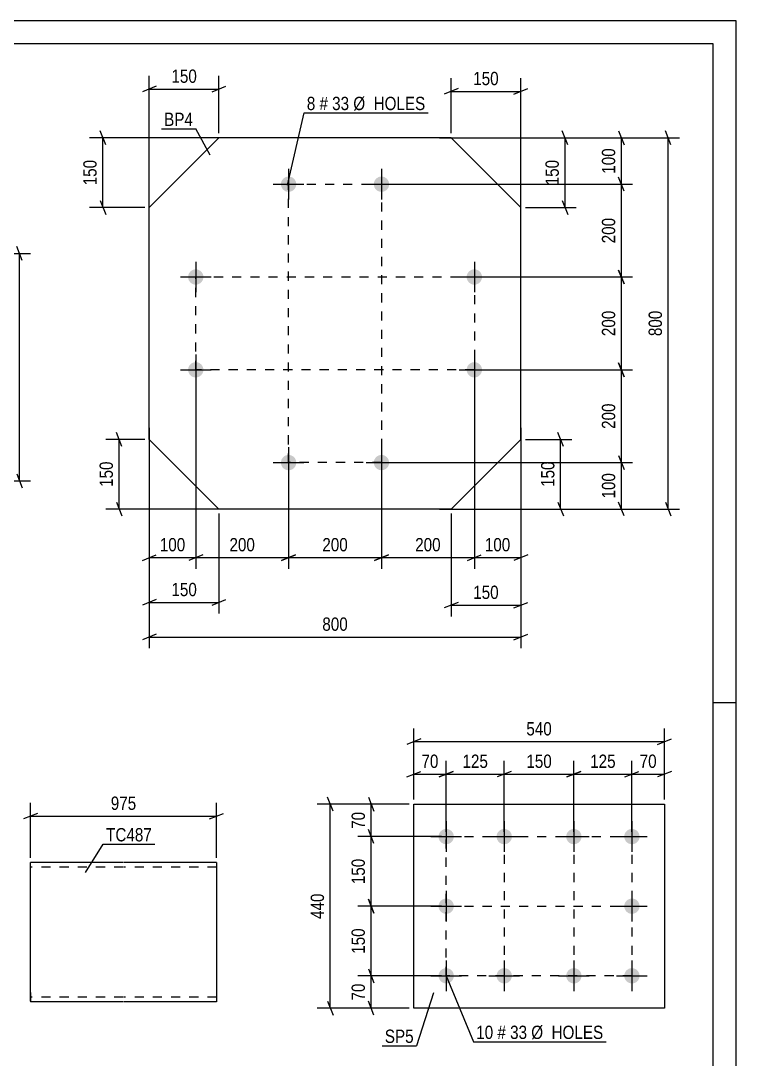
# Model space of a CAD drawing. Header units: millimetres. Extents: x 0 to 841, y 0 to 594.
# Drawn here: x 686.9 to 841, y 370.2 to 594 of the extents above; entities that cross this region are included whole.
import ezdxf

# ---------------------------------------------------------------- set-up
doc = ezdxf.new("R2010")
doc.units = ezdxf.units.MM
doc.linetypes.add('DXK_LINE_DOT2', pattern=[3.9198, 1.9599, -1.9599])
doc.styles.add('Arial Narrow', font='ARIALN.TTF', dxfattribs={"height": 0.2})

# ---------------------------------------------------------------- blocks, each defined once
blk = doc.blocks.new('Unknown-284933836-1132')
at = {"color": 5, "linetype": 'Continuous'}
for p, q in [((841, 594), (0, 594)), ((841, 0), (841, 594)), ((836, 589), (5, 589)), ((836, 5), (836, 589)), ((841, 447), (836, 447))]:
    blk.add_line(p, q, dxfattribs=at)
blk = doc.blocks.new('Part-284933836-17022 - 17021')
at = {"color": 2, "linetype": 'Continuous'}
for p, q in [((708.99, 412.59), (688.99, 412.59)), ((688.99, 384.59), (688.99, 412.59)), ((729.09, 412.59), (709.09, 412.59)), ((729.09, 412.59), (729.09, 412.43)), ((729.09, 412.43), (729.09, 382.59)), ((688.99, 384.59), (688.99, 382.59)), ((708.99, 382.59), (688.99, 382.59)), ((729.09, 382.59), (709.09, 382.59))]:
    blk.add_line(p, q, dxfattribs=at)
at = {"color": 7, "linetype": 'DXK_LINE_DOT2'}
for p, q in [((708.99, 411.59), (688.99, 411.59)), ((729.09, 411.59), (709.09, 411.59)), ((688.99, 382.74), (688.99, 384.59)), ((688.99, 383.59), (688.99, 383.66)), ((708.99, 383.59), (688.99, 383.59)), ((729.09, 383.59), (709.09, 383.59)), ((729.09, 383.59), (729.09, 383.66))]:
    blk.add_line(p, q, dxfattribs=at)
blk = doc.blocks.new('Part-284933836-17040 - 17039')
at = {"color": 2, "linetype": 'Continuous'}
for p, q in [((771.54, 381.18), (771.54, 425.18)), ((771.54, 425.18), (825.54, 425.18)), ((825.54, 425.18), (825.54, 381.18)), ((825.54, 381.18), (771.54, 381.18))]:
    blk.add_line(p, q, dxfattribs=at)
blk = doc.blocks.new('Bolt-284933836-17041 - 17039')
at = {"linetype": 'Continuous'}
for points in [[(778.54, 419.83, -1), (778.54, 416.53, -1)], [(791.04, 419.83, -1), (791.04, 416.53, -1)], [(806.04, 419.83, -1), (806.04, 416.53, -1)], [(818.54, 419.83, -1), (818.54, 416.53, -1)], [(778.54, 404.83, -1), (778.54, 401.53, -1)], [(818.54, 404.83, -1), (818.54, 401.53, -1)], [(778.54, 389.83, -1), (778.54, 386.53, -1)], [(791.04, 389.83, -1), (791.04, 386.53, -1)], [(806.04, 389.83, -1), (806.04, 386.53, -1)], [(818.54, 389.83, -1), (818.54, 386.53, -1)]]:
    blk.add_hatch(color=1, dxfattribs=at).paths.add_polyline_path(points)
at = {"color": 1, "linetype": 'Continuous'}
for p, q in [((778.54, 421.48), (778.54, 414.88)), ((791.04, 421.48), (791.04, 414.88)), ((806.04, 421.48), (806.04, 414.88)), ((818.54, 421.48), (818.54, 414.88)), ((775.24, 418.18), (781.84, 418.18)), ((787.74, 418.18), (794.34, 418.18)), ((802.74, 418.18), (809.34, 418.18)), ((815.24, 418.18), (821.84, 418.18)), ((778.54, 406.48), (778.54, 399.88)), ((818.54, 406.48), (818.54, 399.88)), ((775.24, 403.18), (781.84, 403.18)), ((815.24, 403.18), (821.84, 403.18)), ((778.54, 391.48), (778.54, 384.88)), ((791.04, 391.48), (791.04, 384.88)), ((806.04, 391.48), (806.04, 384.88)), ((818.54, 391.48), (818.54, 384.88)), ((775.24, 388.18), (781.84, 388.18)), ((787.74, 388.18), (794.34, 388.18)), ((802.74, 388.18), (809.34, 388.18)), ((815.24, 388.18), (821.84, 388.18))]:
    blk.add_line(p, q, dxfattribs=at)
blk = doc.blocks.new('Part-284933836-5262 - 5256')
at = {"color": 2, "linetype": 'Continuous'}
for p, q in [((729.6, 568.78), (714.6, 553.78)), ((779.6, 568.78), (729.6, 568.78)), ((794.6, 553.78), (779.6, 568.78)), ((714.6, 503.78), (714.6, 553.78)), ((794.6, 503.78), (794.6, 553.78)), ((729.6, 488.78), (714.6, 503.78)), ((794.6, 503.78), (779.6, 488.78)), ((779.6, 488.78), (729.6, 488.78))]:
    blk.add_line(p, q, dxfattribs=at)
blk = doc.blocks.new('Bolt-284933836-5295 - 5256')
at = {"linetype": 'Continuous'}
for points in [[(744.6, 560.43, -1), (744.6, 557.13, -1)], [(764.6, 560.43, -1), (764.6, 557.13, -1)], [(724.6, 540.43, -1), (724.6, 537.13, -1)], [(784.6, 540.43, -1), (784.6, 537.13, -1)], [(724.6, 520.43, -1), (724.6, 517.13, -1)], [(784.6, 520.43, -1), (784.6, 517.13, -1)], [(744.6, 500.43, -1), (744.6, 497.13, -1)], [(764.6, 500.43, -1), (764.6, 497.13, -1)]]:
    blk.add_hatch(color=1, dxfattribs=at).paths.add_polyline_path(points)
at = {"color": 1, "linetype": 'Continuous'}
for p, q in [((744.6, 562.08), (744.6, 555.48)), ((764.6, 562.08), (764.6, 555.48)), ((741.3, 558.78), (747.9, 558.78)), ((761.3, 558.78), (767.9, 558.78)), ((724.6, 542.08), (724.6, 535.48)), ((784.6, 542.08), (784.6, 535.48)), ((721.3, 538.78), (727.9, 538.78)), ((781.3, 538.78), (787.9, 538.78)), ((724.6, 522.08), (724.6, 515.48)), ((784.6, 522.08), (784.6, 515.48)), ((721.3, 518.78), (727.9, 518.78)), ((781.3, 518.78), (787.9, 518.78)), ((744.6, 502.08), (744.6, 495.48)), ((764.6, 502.08), (764.6, 495.48)), ((741.3, 498.78), (747.9, 498.78)), ((761.3, 498.78), (767.9, 498.78))]:
    blk.add_line(p, q, dxfattribs=at)
blk = doc.blocks.new('Rectangle-284933836-18766 - 17039')
at = {"color": 1, "linetype": 'DXK_LINE_DOT2'}
blk.add_lwpolyline([(778.54, 418.18), (818.54, 418.18), (818.54, 388.18), (778.54, 388.18), (778.54, 418.18)], close=True, dxfattribs=at)
blk = doc.blocks.new('Rectangle-284933836-5527 - 5256')
at = {"color": 1, "linetype": 'DXK_LINE_DOT2'}
blk.add_lwpolyline([(744.6, 558.78), (764.6, 558.78), (764.6, 498.78), (744.6, 498.78), (744.6, 558.78)], close=True, dxfattribs=at)
blk = doc.blocks.new('Line-284933836-18776 - 17039')
at = {"color": 1, "linetype": 'DXK_LINE_DOT2'}
blk.add_line((778.54, 403.18), (818.54, 403.18), dxfattribs=at)
blk = doc.blocks.new('Rectangle-284933836-5517 - 5256')
at = {"color": 1, "linetype": 'DXK_LINE_DOT2'}
blk.add_lwpolyline([(724.6, 538.78), (784.6, 538.78), (784.6, 518.78), (724.6, 518.78), (724.6, 538.78)], close=True, dxfattribs=at)
blk = doc.blocks.new('Line-284933836-18783 - 17039')
at = {"color": 1, "linetype": 'DXK_LINE_DOT2'}
blk.add_line((791.04, 418.18), (791.04, 388.18), dxfattribs=at)
blk = doc.blocks.new('Line-284933836-18790 - 17039')
at = {"color": 1, "linetype": 'DXK_LINE_DOT2'}
blk.add_line((806.04, 418.18), (806.04, 388.18), dxfattribs=at)
blk = doc.blocks.new('StraightDimension-284933836-17329 - 17021')
at = {"color": 7, "linetype": 'Continuous'}
for p, q in [((688.99, 413.59), (688.99, 425.44)), ((729.09, 413.59), (729.09, 425.44)), ((690.49, 423.19), (687.49, 421.99)), ((727.59, 421.99), (730.59, 423.19)), ((688.99, 422.59), (729.09, 422.59))]:
    blk.add_line(p, q, dxfattribs=at)
at = {"color": 0}
blk.add_wipeout([(712.38, 423.34), (712.38, 427.54), (705.7, 427.54), (705.7, 423.34)], dxfattribs=at)
at = {"color": 3, "style": 'Arial Narrow'}
blk.add_text('975', height=2.863, dxfattribs=at).set_placement((706.3, 423.94))
blk = doc.blocks.new('StraightDimension-284933836-17365 - 17039')
at = {"color": 7, "linetype": 'Continuous'}
for p, q in [((761.77, 426.68), (762.97, 423.68)), ((770.54, 425.18), (759.52, 425.18)), ((762.37, 418.18), (762.37, 425.18)), ((762.97, 416.68), (761.77, 419.68)), ((777.54, 418.18), (759.52, 418.18))]:
    blk.add_line(p, q, dxfattribs=at)
at = {"color": 0}
blk.add_wipeout([(761.62, 424.1), (757.42, 424.1), (757.42, 419.25), (761.62, 419.25)], dxfattribs=at)
at = {"color": 3, "style": 'Arial Narrow'}
blk.add_text('70', height=2.863, rotation=90.0002, dxfattribs=at).set_placement((761.02, 419.85))
blk = doc.blocks.new('StraightDimension-284933836-17368 - 17039')
at = {"color": 7, "linetype": 'Continuous'}
for p, q in [((761.77, 389.68), (762.97, 386.68)), ((777.54, 388.18), (759.52, 388.18)), ((762.37, 381.18), (762.37, 388.18)), ((770.54, 381.18), (759.52, 381.18)), ((762.97, 379.68), (761.77, 382.68))]:
    blk.add_line(p, q, dxfattribs=at)
at = {"color": 0}
blk.add_wipeout([(761.62, 387.1), (757.42, 387.1), (757.42, 382.25), (761.62, 382.25)], dxfattribs=at)
at = {"color": 3, "style": 'Arial Narrow'}
blk.add_text('70', height=2.863, rotation=90.0002, dxfattribs=at).set_placement((761.02, 382.85))
blk = doc.blocks.new('StraightDimension-284933836-17381 - 17039')
at = {"color": 7, "linetype": 'Continuous'}
for p, q in [((754.17, 423.68), (752.97, 426.68)), ((770.54, 425.18), (750.72, 425.18)), ((753.57, 381.18), (753.57, 425.18)), ((770.54, 381.18), (750.72, 381.18)), ((752.97, 382.68), (754.17, 379.68))]:
    blk.add_line(p, q, dxfattribs=at)
at = {"color": 0}
blk.add_wipeout([(752.82, 406.52), (748.62, 406.52), (748.62, 399.83), (752.82, 399.83)], dxfattribs=at)
at = {"color": 3, "style": 'Arial Narrow'}
blk.add_text('440', height=2.863, rotation=90.0002, dxfattribs=at).set_placement((752.22, 400.43))
blk = doc.blocks.new('StraightDimension-284933836-17385 - 17039')
at = {"color": 7, "linetype": 'Continuous'}
for p, q in [((818.54, 419.18), (818.54, 434.49)), ((825.54, 426.18), (825.54, 434.49)), ((817.04, 431.04), (820.04, 432.24)), ((827.04, 432.24), (824.04, 431.04)), ((818.54, 431.64), (825.54, 431.64))]:
    blk.add_line(p, q, dxfattribs=at)
at = {"color": 0}
blk.add_wipeout([(824.47, 432.39), (824.47, 436.59), (819.61, 436.59), (819.61, 432.39)], dxfattribs=at)
at = {"color": 3, "style": 'Arial Narrow'}
blk.add_text('70', height=2.863, dxfattribs=at).set_placement((820.21, 432.99))
blk = doc.blocks.new('StraightDimension-284933836-17389 - 17039')
at = {"color": 7, "linetype": 'Continuous'}
for p, q in [((771.54, 426.18), (771.54, 434.49)), ((778.54, 419.18), (778.54, 434.49)), ((770.04, 431.04), (773.04, 432.24)), ((780.04, 432.24), (777.04, 431.04)), ((771.54, 431.64), (778.54, 431.64))]:
    blk.add_line(p, q, dxfattribs=at)
at = {"color": 0}
blk.add_wipeout([(777.47, 432.39), (777.47, 436.59), (772.61, 436.59), (772.61, 432.39)], dxfattribs=at)
at = {"color": 3, "style": 'Arial Narrow'}
blk.add_text('70', height=2.863, dxfattribs=at).set_placement((773.21, 432.99))
blk = doc.blocks.new('StraightDimension-284933836-17405 - 17039')
at = {"color": 7, "linetype": 'Continuous'}
for p, q in [((771.54, 426.18), (771.54, 441.49)), ((825.54, 426.18), (825.54, 441.49)), ((773.04, 439.24), (770.04, 438.04)), ((824.04, 438.04), (827.04, 439.24)), ((771.54, 438.64), (825.54, 438.64))]:
    blk.add_line(p, q, dxfattribs=at)
at = {"color": 0}
blk.add_wipeout([(801.88, 439.39), (801.88, 443.59), (795.2, 443.59), (795.2, 439.39)], dxfattribs=at)
at = {"color": 3, "style": 'Arial Narrow'}
blk.add_text('540', height=2.863, dxfattribs=at).set_placement((795.8, 439.99))
blk = doc.blocks.new('StraightDimension-284933836-24345 - 17039')
at = {"color": 7, "linetype": 'Continuous'}
for p, q in [((777.54, 403.18), (759.52, 403.18)), ((762.97, 401.68), (761.77, 404.68)), ((762.37, 388.18), (762.37, 403.18)), ((761.77, 389.68), (762.97, 386.68)), ((777.54, 388.18), (759.52, 388.18))]:
    blk.add_line(p, q, dxfattribs=at)
at = {"color": 0}
blk.add_wipeout([(761.62, 399.02), (757.42, 399.02), (757.42, 392.33), (761.62, 392.33)], dxfattribs=at)
at = {"color": 3, "style": 'Arial Narrow'}
blk.add_text('150', height=2.863, rotation=90.0002, dxfattribs=at).set_placement((761.02, 392.93))
blk = doc.blocks.new('StraightDimension-284933836-24347 - 17039')
at = {"color": 7, "linetype": 'Continuous'}
for p, q in [((762.97, 416.68), (761.77, 419.68)), ((777.54, 418.18), (759.52, 418.18)), ((762.37, 403.18), (762.37, 418.18)), ((777.54, 403.18), (759.52, 403.18)), ((761.77, 404.68), (762.97, 401.68))]:
    blk.add_line(p, q, dxfattribs=at)
at = {"color": 0}
blk.add_wipeout([(761.62, 414.02), (757.42, 414.02), (757.42, 407.33), (761.62, 407.33)], dxfattribs=at)
at = {"color": 3, "style": 'Arial Narrow'}
blk.add_text('150', height=2.863, rotation=90.0002, dxfattribs=at).set_placement((761.02, 407.93))
blk = doc.blocks.new('StraightDimension-284933836-24367 - 17039')
at = {"color": 7, "linetype": 'Continuous'}
for p, q in [((778.54, 419.18), (778.54, 434.49)), ((791.04, 419.18), (791.04, 434.49)), ((777.04, 431.04), (780.04, 432.24)), ((792.54, 432.24), (789.54, 431.04)), ((778.54, 431.64), (791.04, 431.64))]:
    blk.add_line(p, q, dxfattribs=at)
at = {"color": 0}
blk.add_wipeout([(788.13, 432.39), (788.13, 436.59), (781.45, 436.59), (781.45, 432.39)], dxfattribs=at)
at = {"color": 3, "style": 'Arial Narrow'}
blk.add_text('125', height=2.863, dxfattribs=at).set_placement((782.05, 432.99))
blk = doc.blocks.new('StraightDimension-284933836-24369 - 17039')
at = {"color": 7, "linetype": 'Continuous'}
for p, q in [((791.04, 419.18), (791.04, 434.49)), ((806.04, 419.18), (806.04, 434.49)), ((792.54, 432.24), (789.54, 431.04)), ((804.54, 431.04), (807.54, 432.24)), ((791.04, 431.64), (806.04, 431.64))]:
    blk.add_line(p, q, dxfattribs=at)
at = {"color": 0}
blk.add_wipeout([(801.88, 432.39), (801.88, 436.59), (795.2, 436.59), (795.2, 432.39)], dxfattribs=at)
at = {"color": 3, "style": 'Arial Narrow'}
blk.add_text('150', height=2.863, dxfattribs=at).set_placement((795.8, 432.99))
blk = doc.blocks.new('StraightDimension-284933836-24371 - 17039')
at = {"color": 7, "linetype": 'Continuous'}
for p, q in [((806.04, 419.18), (806.04, 434.49)), ((818.54, 419.18), (818.54, 434.49)), ((807.54, 432.24), (804.54, 431.04)), ((817.04, 431.04), (820.04, 432.24)), ((806.04, 431.64), (818.54, 431.64))]:
    blk.add_line(p, q, dxfattribs=at)
at = {"color": 0}
blk.add_wipeout([(815.63, 432.39), (815.63, 436.59), (808.95, 436.59), (808.95, 432.39)], dxfattribs=at)
at = {"color": 3, "style": 'Arial Narrow'}
blk.add_text('125', height=2.863, dxfattribs=at).set_placement((809.55, 432.99))
blk = doc.blocks.new('StraightDimension-284933836-23040 - 5256')
at = {"color": 7, "linetype": 'Continuous'}
for p, q in [((794.6, 506.28), (794.6, 465.65)), ((779.6, 487.78), (779.6, 465.65)), ((781.1, 468.65), (778.1, 467.45)), ((779.6, 468.05), (794.6, 468.05)), ((793.1, 467.45), (796.1, 468.65))]:
    blk.add_line(p, q, dxfattribs=at)
at = {"color": 0}
blk.add_wipeout([(790.45, 468.8), (790.45, 473), (783.76, 473), (783.76, 468.8)], dxfattribs=at)
at = {"color": 3, "style": 'Arial Narrow'}
blk.add_text('150', height=2.863, dxfattribs=at).set_placement((784.36, 469.4))
blk = doc.blocks.new('StraightDimension-284933836-5458 - 5256')
at = {"color": 7, "linetype": 'Continuous'}
for p, q in [((724.6, 517.78), (724.6, 475.91)), ((714.6, 506.28), (714.6, 475.91)), ((713.1, 477.71), (716.1, 478.91)), ((714.6, 478.31), (724.6, 478.31)), ((726.1, 478.91), (723.1, 477.71))]:
    blk.add_line(p, q, dxfattribs=at)
at = {"color": 0}
blk.add_wipeout([(722.95, 479.06), (722.95, 483.26), (716.26, 483.26), (716.26, 479.06)], dxfattribs=at)
at = {"color": 3, "style": 'Arial Narrow'}
blk.add_text('100', height=2.863, dxfattribs=at).set_placement((716.86, 479.66))
blk = doc.blocks.new('StraightDimension-284933836-5442 - 5256')
at = {"color": 7, "linetype": 'Continuous'}
for p, q in [((784.6, 517.78), (784.6, 475.91)), ((794.6, 506.28), (794.6, 475.91)), ((783.1, 477.71), (786.1, 478.91)), ((784.6, 478.31), (794.6, 478.31)), ((796.1, 478.91), (793.1, 477.71))]:
    blk.add_line(p, q, dxfattribs=at)
at = {"color": 0}
blk.add_wipeout([(792.95, 479.06), (792.95, 483.26), (786.26, 483.26), (786.26, 479.06)], dxfattribs=at)
at = {"color": 3, "style": 'Arial Narrow'}
blk.add_text('100', height=2.863, dxfattribs=at).set_placement((786.86, 479.66))
blk = doc.blocks.new('StraightDimension-284933836-5469 - 5256')
at = {"color": 7, "linetype": 'Continuous'}
for p, q in [((714.6, 506.28), (714.6, 458.79)), ((794.6, 506.28), (794.6, 458.79)), ((716.1, 461.79), (713.1, 460.59)), ((714.6, 461.19), (794.6, 461.19)), ((793.1, 460.59), (796.1, 461.79))]:
    blk.add_line(p, q, dxfattribs=at)
at = {"color": 0}
blk.add_wipeout([(757.95, 461.94), (757.95, 466.14), (751.26, 466.14), (751.26, 461.94)], dxfattribs=at)
at = {"color": 3, "style": 'Arial Narrow'}
blk.add_text('800', height=2.863, dxfattribs=at).set_placement((751.86, 462.54))
blk = doc.blocks.new('StraightDimension-284933836-5480 - 5256')
at = {"color": 7, "linetype": 'Continuous'}
for p, q in [((777.1, 568.78), (818.68, 568.78)), ((815.68, 570.28), (816.88, 567.28)), ((816.28, 558.78), (816.28, 568.78)), ((816.88, 557.28), (815.68, 560.28)), ((765.6, 558.78), (818.68, 558.78))]:
    blk.add_line(p, q, dxfattribs=at)
at = {"color": 0}
blk.add_wipeout([(815.53, 567.12), (811.33, 567.12), (811.33, 560.44), (815.53, 560.44)], dxfattribs=at)
at = {"color": 3, "style": 'Arial Narrow'}
blk.add_text('100', height=2.863, rotation=90.0002, dxfattribs=at).set_placement((814.93, 561.04))
blk = doc.blocks.new('StraightDimension-284933836-23229 - 5256')
at = {"color": 7, "linetype": 'Continuous'}
for p, q in [((779.6, 569.78), (779.6, 581.63)), ((794.6, 551.28), (794.6, 581.63)), ((781.1, 579.38), (778.1, 578.18)), ((779.6, 578.78), (794.6, 578.78)), ((793.1, 578.18), (796.1, 579.38))]:
    blk.add_line(p, q, dxfattribs=at)
at = {"color": 0}
blk.add_wipeout([(790.45, 579.53), (790.45, 583.73), (783.76, 583.73), (783.76, 579.53)], dxfattribs=at)
at = {"color": 3, "style": 'Arial Narrow'}
blk.add_text('150', height=2.863, dxfattribs=at).set_placement((784.36, 580.13))
blk = doc.blocks.new('StraightDimension-284933836-5496 - 5256')
at = {"color": 7, "linetype": 'Continuous'}
for p, q in [((815.68, 500.28), (816.88, 497.28)), ((765.6, 498.78), (818.68, 498.78)), ((816.28, 488.78), (816.28, 498.78)), ((816.88, 487.28), (815.68, 490.28)), ((777.1, 488.78), (818.68, 488.78))]:
    blk.add_line(p, q, dxfattribs=at)
at = {"color": 0}
blk.add_wipeout([(815.53, 497.12), (811.33, 497.12), (811.33, 490.44), (815.53, 490.44)], dxfattribs=at)
at = {"color": 3, "style": 'Arial Narrow'}
blk.add_text('100', height=2.863, rotation=90.0002, dxfattribs=at).set_placement((814.93, 491.04))
blk = doc.blocks.new('StraightDimension-284933836-5507 - 5256')
at = {"color": 7, "linetype": 'Continuous'}
for p, q in [((777.1, 568.78), (828.75, 568.78)), ((826.95, 567.28), (825.75, 570.28)), ((826.35, 488.78), (826.35, 568.78)), ((825.75, 490.28), (826.95, 487.28)), ((777.1, 488.78), (828.75, 488.78))]:
    blk.add_line(p, q, dxfattribs=at)
at = {"color": 0}
blk.add_wipeout([(825.6, 532.12), (821.4, 532.12), (821.4, 525.44), (825.6, 525.44)], dxfattribs=at)
at = {"color": 3, "style": 'Arial Narrow'}
blk.add_text('800', height=2.863, rotation=90.0002, dxfattribs=at).set_placement((825, 526.04))
blk = doc.blocks.new('StraightDimension-284933836-22954 - 5256')
at = {"color": 7, "linetype": 'Continuous'}
for p, q in [((777.1, 568.78), (806.54, 568.78)), ((804.74, 567.28), (803.54, 570.28)), ((804.14, 553.78), (804.14, 568.78)), ((803.54, 555.28), (804.74, 552.28)), ((795.6, 553.78), (806.54, 553.78))]:
    blk.add_line(p, q, dxfattribs=at)
at = {"color": 0}
blk.add_wipeout([(803.39, 564.62), (799.19, 564.62), (799.19, 557.94), (803.39, 557.94)], dxfattribs=at)
at = {"color": 3, "style": 'Arial Narrow'}
blk.add_text('150', height=2.863, rotation=90.0002, dxfattribs=at).set_placement((802.79, 558.54))
blk = doc.blocks.new('StraightDimension-284933836-22985 - 5256')
at = {"color": 7, "linetype": 'Continuous'}
for p, q in [((795.6, 503.78), (805.59, 503.78)), ((803.79, 502.28), (802.59, 505.28)), ((803.19, 488.78), (803.19, 503.78)), ((802.59, 490.28), (803.79, 487.28)), ((777.1, 488.78), (805.59, 488.78))]:
    blk.add_line(p, q, dxfattribs=at)
at = {"color": 0}
blk.add_wipeout([(802.44, 499.62), (798.24, 499.62), (798.24, 492.94), (802.44, 492.94)], dxfattribs=at)
at = {"color": 3, "style": 'Arial Narrow'}
blk.add_text('150', height=2.863, rotation=90.0002, dxfattribs=at).set_placement((801.84, 493.54))
blk = doc.blocks.new('StraightDimension-284933836-23071 - 5256')
at = {"color": 7, "linetype": 'Continuous'}
for p, q in [((714.6, 506.28), (714.6, 466.25)), ((729.6, 487.78), (729.6, 466.25)), ((716.1, 469.25), (713.1, 468.05)), ((714.6, 468.65), (729.6, 468.65)), ((728.1, 468.05), (731.1, 469.25))]:
    blk.add_line(p, q, dxfattribs=at)
at = {"color": 0}
blk.add_wipeout([(725.45, 469.4), (725.45, 473.6), (718.76, 473.6), (718.76, 469.4)], dxfattribs=at)
at = {"color": 3, "style": 'Arial Narrow'}
blk.add_text('150', height=2.863, dxfattribs=at).set_placement((719.36, 470))
blk = doc.blocks.new('StraightDimension-284933836-23166 - 5256')
at = {"color": 7, "linetype": 'Continuous'}
for p, q in [((714.6, 551.28), (714.6, 582.13)), ((729.6, 569.78), (729.6, 582.13)), ((716.1, 579.88), (713.1, 578.68)), ((728.1, 578.68), (731.1, 579.88)), ((714.6, 579.28), (729.6, 579.28))]:
    blk.add_line(p, q, dxfattribs=at)
at = {"color": 0}
blk.add_wipeout([(725.45, 580.03), (725.45, 584.23), (718.76, 584.23), (718.76, 580.03)], dxfattribs=at)
at = {"color": 3, "style": 'Arial Narrow'}
blk.add_text('150', height=2.863, dxfattribs=at).set_placement((719.36, 580.63))
blk = doc.blocks.new('StraightDimension-284933836-23102 - 5256')
at = {"color": 7, "linetype": 'Continuous'}
for p, q in [((713.6, 503.78), (705.25, 503.78)), ((708.7, 502.28), (707.5, 505.28)), ((708.1, 488.78), (708.1, 503.78)), ((707.5, 490.28), (708.7, 487.28)), ((732.1, 488.78), (705.25, 488.78))]:
    blk.add_line(p, q, dxfattribs=at)
at = {"color": 0}
blk.add_wipeout([(707.35, 499.62), (703.15, 499.62), (703.15, 492.94), (707.35, 492.94)], dxfattribs=at)
at = {"color": 3, "style": 'Arial Narrow'}
blk.add_text('150', height=2.863, rotation=90.0002, dxfattribs=at).set_placement((706.75, 493.54))
blk = doc.blocks.new('StraightDimension-284933836-24257 - 5256')
at = {"color": 7, "linetype": 'Continuous'}
for p, q in [((784.6, 517.78), (784.6, 475.91)), ((764.6, 497.78), (764.6, 475.91)), ((766.1, 478.91), (763.1, 477.71)), ((764.6, 478.31), (784.6, 478.31)), ((783.1, 477.71), (786.1, 478.91))]:
    blk.add_line(p, q, dxfattribs=at)
at = {"color": 0}
blk.add_wipeout([(777.95, 479.06), (777.95, 483.26), (771.26, 483.26), (771.26, 479.06)], dxfattribs=at)
at = {"color": 3, "style": 'Arial Narrow'}
blk.add_text('200', height=2.863, dxfattribs=at).set_placement((771.86, 479.66))
blk = doc.blocks.new('StraightDimension-284933836-23133 - 5256')
at = {"color": 7, "linetype": 'Continuous'}
for p, q in [((732.1, 568.78), (701.75, 568.78)), ((705.2, 567.28), (704, 570.28)), ((704.6, 553.78), (704.6, 568.78)), ((704, 555.28), (705.2, 552.28)), ((713.6, 553.78), (701.75, 553.78))]:
    blk.add_line(p, q, dxfattribs=at)
at = {"color": 0}
blk.add_wipeout([(703.85, 564.62), (699.65, 564.62), (699.65, 557.94), (703.85, 557.94)], dxfattribs=at)
at = {"color": 3, "style": 'Arial Narrow'}
blk.add_text('150', height=2.863, rotation=90.0002, dxfattribs=at).set_placement((703.25, 558.54))
blk = doc.blocks.new('StraightDimension-284933836-24253 - 5256')
at = {"color": 7, "linetype": 'Continuous'}
for p, q in [((724.6, 517.78), (724.6, 475.91)), ((744.6, 497.78), (744.6, 475.91)), ((726.1, 478.91), (723.1, 477.71)), ((724.6, 478.31), (744.6, 478.31)), ((743.1, 477.71), (746.1, 478.91))]:
    blk.add_line(p, q, dxfattribs=at)
at = {"color": 0}
blk.add_wipeout([(737.95, 479.06), (737.95, 483.26), (731.26, 483.26), (731.26, 479.06)], dxfattribs=at)
at = {"color": 3, "style": 'Arial Narrow'}
blk.add_text('200', height=2.863, dxfattribs=at).set_placement((731.86, 479.66))
blk = doc.blocks.new('StraightDimension-284933836-24255 - 5256')
at = {"color": 7, "linetype": 'Continuous'}
for p, q in [((744.6, 497.78), (744.6, 475.91)), ((764.6, 497.78), (764.6, 475.91)), ((746.1, 478.91), (743.1, 477.71)), ((744.6, 478.31), (764.6, 478.31)), ((763.1, 477.71), (766.1, 478.91))]:
    blk.add_line(p, q, dxfattribs=at)
at = {"color": 0}
blk.add_wipeout([(757.95, 479.06), (757.95, 483.26), (751.26, 483.26), (751.26, 479.06)], dxfattribs=at)
at = {"color": 3, "style": 'Arial Narrow'}
blk.add_text('200', height=2.863, dxfattribs=at).set_placement((751.86, 479.66))
blk = doc.blocks.new('StraightDimension-284933836-24259 - 5256')
at = {"color": 7, "linetype": 'Continuous'}
for p, q in [((816.88, 517.28), (815.68, 520.28)), ((785.6, 518.78), (818.68, 518.78)), ((816.28, 498.78), (816.28, 518.78)), ((815.68, 500.28), (816.88, 497.28)), ((765.6, 498.78), (818.68, 498.78))]:
    blk.add_line(p, q, dxfattribs=at)
at = {"color": 0}
blk.add_wipeout([(815.53, 512.12), (811.33, 512.12), (811.33, 505.44), (815.53, 505.44)], dxfattribs=at)
at = {"color": 3, "style": 'Arial Narrow'}
blk.add_text('200', height=2.863, rotation=90.0002, dxfattribs=at).set_placement((814.93, 506.04))
blk = doc.blocks.new('StraightDimension-284933836-24261 - 5256')
at = {"color": 7, "linetype": 'Continuous'}
for p, q in [((816.88, 537.28), (815.68, 540.28)), ((785.6, 538.78), (818.68, 538.78)), ((816.28, 518.78), (816.28, 538.78)), ((815.68, 520.28), (816.88, 517.28)), ((785.6, 518.78), (818.68, 518.78))]:
    blk.add_line(p, q, dxfattribs=at)
at = {"color": 0}
blk.add_wipeout([(815.53, 532.12), (811.33, 532.12), (811.33, 525.44), (815.53, 525.44)], dxfattribs=at)
at = {"color": 3, "style": 'Arial Narrow'}
blk.add_text('200', height=2.863, rotation=90.0002, dxfattribs=at).set_placement((814.93, 526.04))
blk = doc.blocks.new('StraightDimension-284933836-24263 - 5256')
at = {"color": 7, "linetype": 'Continuous'}
for p, q in [((816.88, 557.28), (815.68, 560.28)), ((765.6, 558.78), (818.68, 558.78)), ((816.28, 538.78), (816.28, 558.78)), ((815.68, 540.28), (816.88, 537.28)), ((785.6, 538.78), (818.68, 538.78))]:
    blk.add_line(p, q, dxfattribs=at)
at = {"color": 0}
blk.add_wipeout([(815.53, 552.12), (811.33, 552.12), (811.33, 545.44), (815.53, 545.44)], dxfattribs=at)
at = {"color": 3, "style": 'Arial Narrow'}
blk.add_text('200', height=2.863, rotation=90.0002, dxfattribs=at).set_placement((814.93, 546.04))
blk = doc.blocks.new('StraightDimension-284933836-17425 - 17086')
at = {"color": 7, "linetype": 'Continuous'}
for p, q in [((677.64, 543.86), (689.04, 543.86)), ((687.24, 542.36), (686.04, 545.36)), ((686.64, 494.86), (686.64, 543.86)), ((677.64, 494.86), (689.04, 494.86)), ((686.04, 496.36), (687.24, 493.36))]:
    blk.add_line(p, q, dxfattribs=at)
at = {"color": 0}
blk.add_wipeout([(685.89, 522.7), (681.69, 522.7), (681.69, 516.02), (685.89, 516.02)], dxfattribs=at)
at = {"color": 3, "style": 'Arial Narrow'}
blk.add_text('490', height=2.863, rotation=90.0002, dxfattribs=at).set_placement((685.29, 516.62))
blk = doc.blocks.new('Mark-284933836-17663 - 17021')
at = {"color": 0}
blk.add_wipeout([(715.16, 417.15), (715.16, 420.15), (705.29, 420.15), (705.29, 417.15)], dxfattribs=at)
blk.add_wipeout([(715.16, 417.15), (715.16, 420.15), (705.29, 420.15), (705.29, 417.15)], dxfattribs=at)
at = {"color": 30, "linetype": 'Continuous'}
for p, q in [((700.83, 410.46), (704.69, 416.55)), ((704.69, 416.55), (715.76, 416.55))]:
    blk.add_line(p, q, dxfattribs=at)
at = {"color": 3, "style": 'Arial Narrow'}
blk.add_text('TC487', height=2.863, dxfattribs=at).set_placement((705.29, 417.15))
blk = doc.blocks.new('Mark-284933836-17673 - 17039')
at = {"color": 0}
blk.add_wipeout([(788.67, 374.57), (788.67, 377.57), (785.01, 377.57), (785.01, 374.57)], dxfattribs=at)
blk.add_wipeout([(788.67, 374.57), (788.67, 377.57), (785.01, 377.57), (785.01, 374.57)], dxfattribs=at)
at = {"color": 7, "linetype": 'Continuous'}
blk.add_line((778.54, 388.18), (784.41, 373.97), dxfattribs=at)
at = {"color": 0}
blk.add_wipeout([(791.4, 374.57), (791.4, 377.57), (789.57, 377.57), (789.57, 374.57)], dxfattribs=at)
blk.add_wipeout([(791.4, 374.57), (791.4, 377.57), (789.57, 377.57), (789.57, 374.57)], dxfattribs=at)
at = {"color": 3, "style": 'Arial Narrow'}
blk.add_text('10', height=2.863, dxfattribs=at).set_placement((785.01, 374.57))
at = {"color": 0}
blk.add_wipeout([(795.95, 374.57), (795.95, 377.57), (792.3, 377.57), (792.3, 374.57)], dxfattribs=at)
blk.add_wipeout([(795.95, 374.57), (795.95, 377.57), (792.3, 377.57), (792.3, 374.57)], dxfattribs=at)
at = {"color": 3, "style": 'Arial Narrow'}
blk.add_text('#', height=2.86, dxfattribs=at).set_placement((789.57, 374.57))
at = {"color": 0}
blk.add_wipeout([(812.38, 374.57), (812.38, 377.57), (796.85, 377.57), (796.85, 374.57)], dxfattribs=at)
blk.add_wipeout([(812.38, 374.57), (812.38, 377.57), (796.85, 377.57), (796.85, 374.57)], dxfattribs=at)
at = {"color": 7, "linetype": 'Continuous'}
blk.add_line((784.41, 373.97), (812.98, 373.97), dxfattribs=at)
at = {"color": 3, "style": 'Arial Narrow'}
for s, p in [('33', (792.3, 374.57)), ('Ø  HOLES', (796.85, 374.57))]:
    blk.add_text(s, height=2.863, dxfattribs=at).set_placement(p)
blk = doc.blocks.new('Mark-284933836-17670 - 17039')
at = {"color": 0}
blk.add_wipeout([(771.54, 373.72), (771.54, 376.72), (765.32, 376.72), (765.32, 373.72)], dxfattribs=at)
blk.add_wipeout([(771.54, 373.72), (771.54, 376.72), (765.32, 376.72), (765.32, 373.72)], dxfattribs=at)
at = {"color": 30, "linetype": 'Continuous'}
for p in [(775.78, 384.52), (764.72, 373.12)]:
    blk.add_line(p, (772.14, 373.12), dxfattribs=at)
at = {"color": 3, "style": 'Arial Narrow'}
blk.add_text('SP5', height=2.863, dxfattribs=at).set_placement((765.32, 373.72))
blk = doc.blocks.new('Mark-284933836-5258 - 5256')
at = {"color": 0}
blk.add_wipeout([(724, 571.33), (724, 574.33), (717.79, 574.33), (717.79, 571.33)], dxfattribs=at)
blk.add_wipeout([(724, 571.33), (724, 574.33), (717.79, 574.33), (717.79, 571.33)], dxfattribs=at)
at = {"color": 30, "linetype": 'Continuous'}
for p in [(717.19, 570.73), (727.7, 565.01)]:
    blk.add_line(p, (724.6, 570.73), dxfattribs=at)
at = {"color": 3, "style": 'Arial Narrow'}
blk.add_text('BP4', height=2.863, dxfattribs=at).set_placement((717.79, 571.33))
blk = doc.blocks.new('Mark-284933836-5291 - 5256')
at = {"color": 0}
blk.add_wipeout([(750.35, 574.75), (750.35, 577.75), (748.52, 577.75), (748.52, 574.75)], dxfattribs=at)
blk.add_wipeout([(750.35, 574.75), (750.35, 577.75), (748.52, 577.75), (748.52, 574.75)], dxfattribs=at)
at = {"color": 7, "linetype": 'Continuous'}
blk.add_line((744.37, 558.55), (747.92, 574.15), dxfattribs=at)
at = {"color": 0}
blk.add_wipeout([(753.07, 574.75), (753.07, 577.75), (751.25, 577.75), (751.25, 574.75)], dxfattribs=at)
blk.add_wipeout([(753.07, 574.75), (753.07, 577.75), (751.25, 577.75), (751.25, 574.75)], dxfattribs=at)
at = {"color": 3, "style": 'Arial Narrow'}
blk.add_text('8', height=2.86, dxfattribs=at).set_placement((748.52, 574.75))
at = {"color": 0}
blk.add_wipeout([(757.63, 574.75), (757.63, 577.75), (753.97, 577.75), (753.97, 574.75)], dxfattribs=at)
blk.add_wipeout([(757.63, 574.75), (757.63, 577.75), (753.97, 577.75), (753.97, 574.75)], dxfattribs=at)
at = {"color": 3, "style": 'Arial Narrow'}
blk.add_text('#', height=2.86, dxfattribs=at).set_placement((751.25, 574.75))
at = {"color": 0}
blk.add_wipeout([(774.06, 574.75), (774.06, 577.75), (758.53, 577.75), (758.53, 574.75)], dxfattribs=at)
blk.add_wipeout([(774.06, 574.75), (774.06, 577.75), (758.53, 577.75), (758.53, 574.75)], dxfattribs=at)
at = {"color": 7, "linetype": 'Continuous'}
blk.add_line((747.92, 574.15), (774.66, 574.15), dxfattribs=at)
at = {"color": 3, "style": 'Arial Narrow'}
for s, p in [('33', (753.97, 574.75)), ('Ø  HOLES', (758.53, 574.75))]:
    blk.add_text(s, height=2.863, dxfattribs=at).set_placement(p)

msp = doc.modelspace()

# ---------------------------------------------------------------- block references
for name in ['Unknown-284933836-1132', 'Part-284933836-5262 - 5256', 'Bolt-284933836-5295 - 5256', 'Rectangle-284933836-5527 - 5256', 'Rectangle-284933836-5517 - 5256', 'Part-284933836-17040 - 17039', 'Bolt-284933836-17041 - 17039', 'Rectangle-284933836-18766 - 17039', 'Line-284933836-18783 - 17039', 'Line-284933836-18790 - 17039', 'Part-284933836-17022 - 17021', 'Line-284933836-18776 - 17039']:
    msp.add_blockref(name, (0, 0))

# ---------------------------------------------------------------- next in the draw order: block references
for name in ['StraightDimension-284933836-23166 - 5256', 'StraightDimension-284933836-5480 - 5256', 'StraightDimension-284933836-17425 - 17086', 'StraightDimension-284933836-5458 - 5256', 'StraightDimension-284933836-23040 - 5256', 'StraightDimension-284933836-17385 - 17039', 'StraightDimension-284933836-17329 - 17021', 'StraightDimension-284933836-17365 - 17039', 'StraightDimension-284933836-17368 - 17039']:
    msp.add_blockref(name, (0, 0))

# ---------------------------------------------------------------- next in the draw order: block references
for name in ['StraightDimension-284933836-23229 - 5256', 'StraightDimension-284933836-23133 - 5256', 'StraightDimension-284933836-5442 - 5256', 'StraightDimension-284933836-17381 - 17039', 'Mark-284933836-17663 - 17021']:
    msp.add_blockref(name, (0, 0))

# ---------------------------------------------------------------- next in the draw order: block references
for name in ['Mark-284933836-5258 - 5256', 'StraightDimension-284933836-5469 - 5256', 'StraightDimension-284933836-17389 - 17039', 'StraightDimension-284933836-24345 - 17039', 'Mark-284933836-17670 - 17039']:
    msp.add_blockref(name, (0, 0))

# ---------------------------------------------------------------- next in the draw order: block references
for name in ['StraightDimension-284933836-23071 - 5256', 'StraightDimension-284933836-5496 - 5256', 'StraightDimension-284933836-17405 - 17039', 'StraightDimension-284933836-24347 - 17039', 'Mark-284933836-17673 - 17039']:
    msp.add_blockref(name, (0, 0))

# ---------------------------------------------------------------- next in the draw order: block references
for name in ['StraightDimension-284933836-5507 - 5256', 'StraightDimension-284933836-23102 - 5256', 'StraightDimension-284933836-24367 - 17039']:
    msp.add_blockref(name, (0, 0))

# ---------------------------------------------------------------- next in the draw order: block references
for name in ['StraightDimension-284933836-22954 - 5256', 'StraightDimension-284933836-24253 - 5256', 'StraightDimension-284933836-22985 - 5256', 'StraightDimension-284933836-24369 - 17039']:
    msp.add_blockref(name, (0, 0))

# ---------------------------------------------------------------- next in the draw order: block references
for name in ['StraightDimension-284933836-24257 - 5256', 'StraightDimension-284933836-24371 - 17039']:
    msp.add_blockref(name, (0, 0))

# ---------------------------------------------------------------- next in the draw order: block references
msp.add_blockref('StraightDimension-284933836-24255 - 5256', (0, 0))

# ---------------------------------------------------------------- next in the draw order: block references
msp.add_blockref('StraightDimension-284933836-24259 - 5256', (0, 0))

# ---------------------------------------------------------------- next in the draw order: block references
msp.add_blockref('StraightDimension-284933836-24261 - 5256', (0, 0))

# ---------------------------------------------------------------- next in the draw order: block references
msp.add_blockref('StraightDimension-284933836-24263 - 5256', (0, 0))

# ---------------------------------------------------------------- next in the draw order: block references
msp.add_blockref('Mark-284933836-5291 - 5256', (0, 0))

doc.saveas('drawing.dxf')
